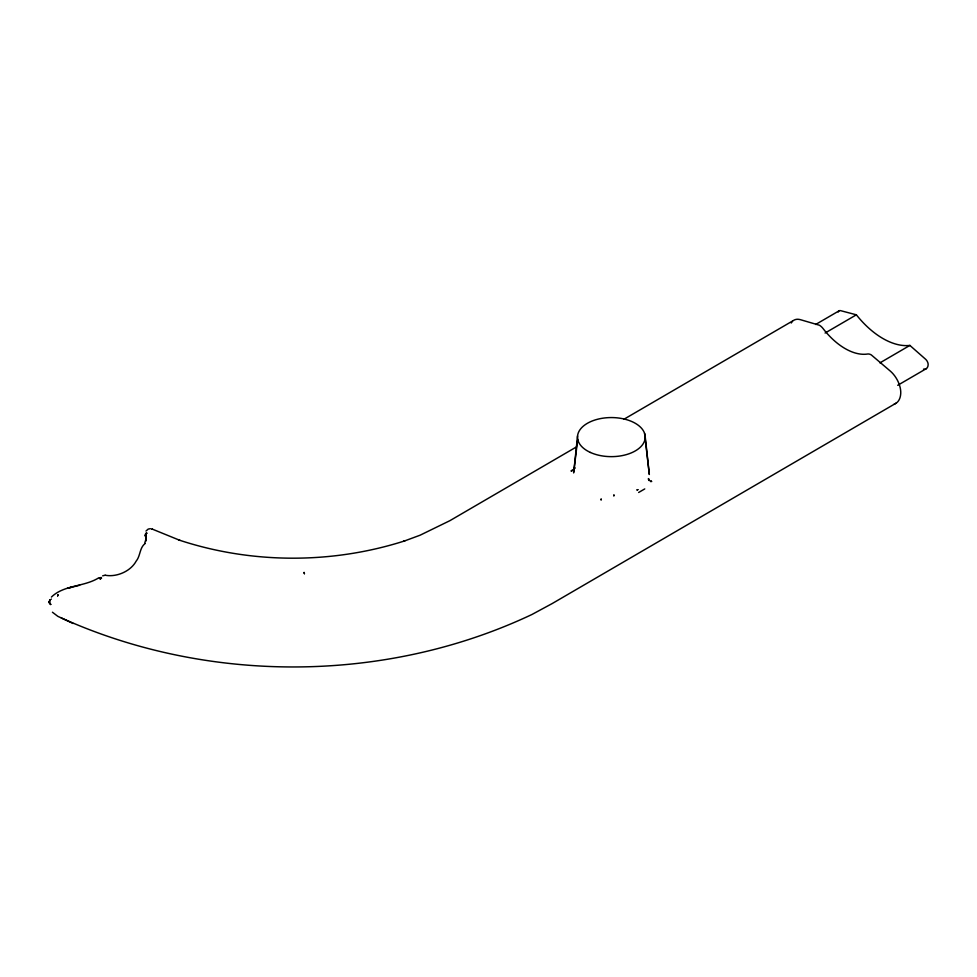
<?xml version="1.0" encoding="UTF-8"?>
<svg xmlns="http://www.w3.org/2000/svg" width="977" height="977" viewBox="0 0 977 977"><rect width="100%" height="100%" fill="white"/><g stroke="black" fill="none" stroke-linecap="round" stroke-linejoin="round"><path stroke-width="1.47" d="M648.704 479.109L649.229 480.562L648.435 478.571L648.484 479.585M649.192 473.625L649.326 474.492L645.199 436.572M573.743 472.099L577.566 435.95M573.646 472.929L577.712 439.271M146.294 537.948L144.755 543.09M50.719 604.519L49.131 602.54L50.157 599.658L49.131 601.685L50.719 604.519L49.131 602.54L50.096 599.902M145.158 543.517C139.54 547.596 140.493 555.974 136.194 561.091C130.368 571.814 115.933 577.334 105.296 575.233M574.561 468.484L574.842 467.482L573.291 470.255L574.561 468.484L573.548 469.705M648.813 480.086L649.229 480.562M146.086 536.678L145.756 538.657L145.952 534.492L145.72 538.461M571.667 470.938L572.559 470.23L571.044 471.024L571.985 470.389M146.025 533.308C144.291 538.84 145.988 533.65 145.622 533.686L145.414 536.422M650.792 481.698L650.511 480.916L651.732 481.49L651.109 481.234M145.988 531.048L148.186 529.094L150.373 528.679M51.415 597.057C64.091 584.735 84.254 587.006 98.799 577.786M102.658 575.832L105.125 575.209M576.467 446.916L449.884 520.68L420.049 535.225L403.574 541.307L404.869 540.843C331.899 564.217 251.345 564.022 178.596 539.902L179.927 540.366L152.314 529.119M623.937 419.255L794.032 320.151A19.516 11.309 59.8 0 1 800.175 319.613L819.361 325.219A9.758 5.654 59.8 0 1 823.074 328.565A58.669 34.012 59.8 0 0 867.576 354.016A9.758 5.654 59.8 0 1 871.276 354.895L890.487 371.248A19.516 11.309 59.8 0 1 900.733 393.584A24.401 14.142 59.8 0 1 894.187 404.112M815.673 324.474L839.121 310.808M825.089 333.035L856.365 314.814A73.312 42.487 59.8 0 0 909.88 345.418L925.585 359.231A4.885 2.833 59.8 0 1 928.15 364.824A9.758 5.654 59.8 0 1 923.509 369.147M638.653 492.469L644.759 488.915M879.911 362.882L909.88 345.418M897.704 385.304L926.379 368.61M896.3 403.049L552.152 603.578L531.94 614.496C384.865 683.973 205.536 684.291 57.851 616.353L52.428 612.225M51.341 599.048L51.28 599.267M67.486 588.313L79.662 585.235M67.56 588.252L72.09 587.092M61.282 617.952L73.116 623.473M856.365 314.814L840.66 310.674A4.885 2.833 59.8 0 0 838.217 312.042M145.878 539.438L146.196 540.867M644.564 433.287L649.204 473.418M791.272 323.008A19.516 11.309 59.8 0 1 792.481 321.348M601.136 499.125L601.099 499.845L601.136 499.125M613.947 495.058L613.874 495.791L613.947 495.058M58.009 594.859L57.643 595.872L58.009 594.859M146.733 533.418L146.501 532.77L146.733 533.418M152.229 529.253L151.533 529.119L152.192 529.302M101.498 578.079L100.179 578.921L101.498 578.079M637.834 489.636L637.053 489.953L637.834 489.636M101.156 577.517L99.507 578.152L101.156 577.517M304.409 573.694L304.103 572.473L304.409 573.694M51.903 610.955L51.903 610.955M648.789 472.477L648.972 473.21L648.789 472.477M590.389 452.449A33.853 19.54 0 0 0 644.857 439.882A33.853 19.54 0 0 0 598.828 418.95A33.853 19.54 0 0 0 590.389 452.449"/></g></svg>
